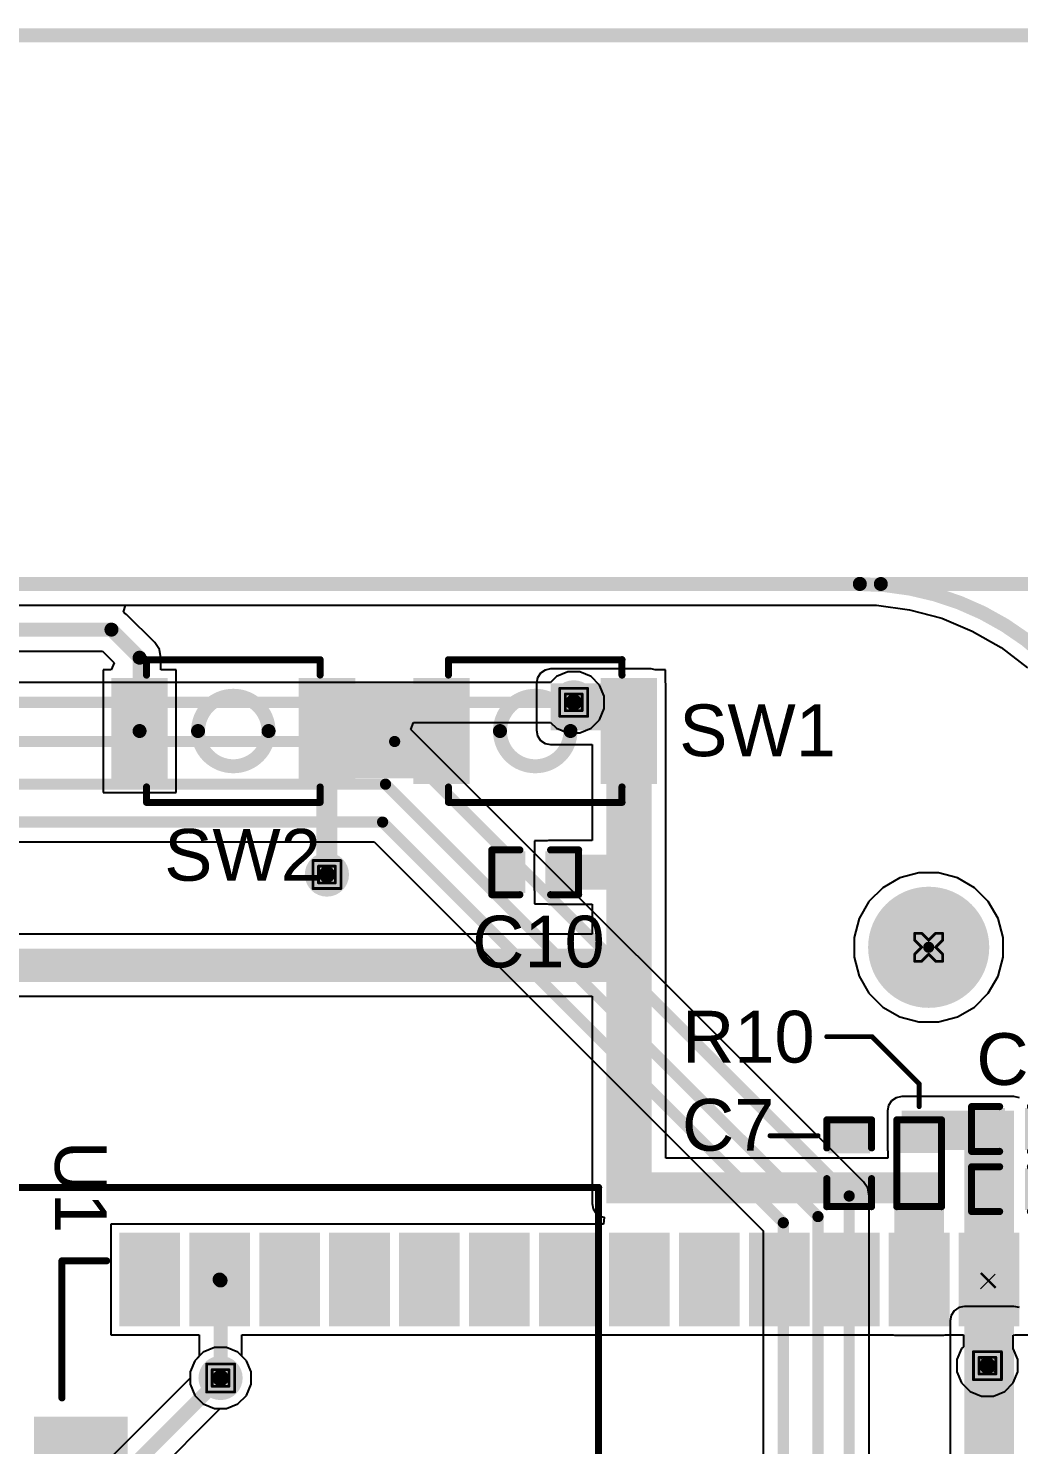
# Model space of a CAD drawing. Header units: inches. Extents: x -0.2 to 18.2, y -0.3 to 3.9.
# Drawn here: x 1.227 to 1.934, y 1.408 to 2.421 of the extents above; entities that cross this region are included whole.
import ezdxf

# ---------------------------------------------------------------- set-up
doc = ezdxf.new("R2010")
doc.units = ezdxf.units.IN
doc.header["$MEASUREMENT"] = 0
for name, color, linetype in [('Board Outline', 216, 'Continuous'), ('Bottom Layer', 5, 'Continuous'), ('Bottom Overlay', 54, 'Continuous'), ('Bottom Solder', 6, 'Continuous'), ('Dimension', 6, 'Continuous'), ('Drill Drawing', 1, 'Continuous'), ('Pad Holes', 156, 'Continuous'), ('Top Layer', 1, 'Continuous'), ('Top Overlay', 2, 'Continuous'), ('Top Paste', 8, 'Continuous'), ('Top Solder', 216, 'Continuous'), ('Via Holes', 16, 'Continuous')]:
    doc.layers.add(name, color=color, linetype=linetype)
doc.styles.add('Arial', font='', dxfattribs={"height": 0.2})
doc.styles.get('Arial').set_extended_font_data('Arial')

# ---------------------------------------------------------------- blocks, each defined once
blk = doc.blocks.new('B3U_1000P_3')
at = {"layer": 'Top Layer'}
for points in [[(-0.0831, 0.0339), (-0.0508, 0.0339), (-0.0508, -0.0339), (-0.0831, -0.0339)], [(0.0508, 0.0339), (0.0831, 0.0339), (0.0831, -0.0339), (0.0508, -0.0339)]]:
    blk.add_hatch(color=1, dxfattribs=at).paths.add_polyline_path(points)
at = {"layer": 'Top Paste'}
for points in [[(-0.0831, 0.0339), (-0.0508, 0.0339), (-0.0508, -0.0339), (-0.0831, -0.0339)], [(0.0508, 0.0339), (0.0831, 0.0339), (0.0831, -0.0339), (0.0508, -0.0339)]]:
    blk.add_hatch(color=8, dxfattribs=at).paths.add_polyline_path(points)
at = {"layer": 'Top Solder'}
for points in [[(-0.0871, 0.0379), (-0.0468, 0.0379), (-0.0468, -0.0379), (-0.0871, -0.0379)], [(0.0468, 0.0379), (0.0871, 0.0379), (0.0871, -0.0379), (0.0468, -0.0379)]]:
    blk.add_hatch(color=216, dxfattribs=at).paths.add_polyline_path(points)
at = {"layer": 'Top Overlay', "const_width": 0.005}
for points in [[(-0.062, 0.051), (0.062, 0.051)], [(-0.062, 0.04), (-0.062, 0.051)], [(0.062, 0.04), (0.062, 0.051)], [(-0.062, -0.051), (-0.062, -0.04)], [(0.062, -0.051), (0.062, -0.04)], [(-0.062, -0.051), (0.062, -0.051)]]:
    blk.add_lwpolyline(points, dxfattribs=at)
at = {"layer": 'Top Overlay'}
for points, const_width in [([(-0.0633, 0.051, 1), (-0.0607, 0.051, 1)], 0.0025), ([(-0.0633, 0.051, 1), (-0.0607, 0.051, 1)], 0.0025), ([(0.0608, 0.051, 1), (0.0633, 0.051, 1)], 0.0025), ([(0.0608, 0.051, 1), (0.0633, 0.051, 1)], 0.0025), ([(-0.0633, 0.04, 1), (-0.0607, 0.04, 1)], 0.0025), ([(0.0608, 0.04, 1), (0.0633, 0.04, 1)], 0.0025), ([(0.0252, 0, 1), (-0.0252, 0, 1)], 0.01), ([(-0.0277, 0, 1), (-0.0227, 0, 1)], 0.005), ([(0.0227, 0, 1), (0.0277, 0, 1)], 0.005), ([(-0.0633, -0.04, 1), (-0.0607, -0.04, 1)], 0.0025), ([(0.0608, -0.04, 1), (0.0633, -0.04, 1)], 0.0025), ([(-0.0633, -0.051, 1), (-0.0607, -0.051, 1)], 0.0025), ([(-0.0633, -0.051, 1), (-0.0607, -0.051, 1)], 0.0025), ([(0.0608, -0.051, 1), (0.0633, -0.051, 1)], 0.0025), ([(0.0608, -0.051, 1), (0.0633, -0.051, 1)], 0.0025)]:
    blk.add_lwpolyline(points, format="xyb", close=True, dxfattribs=dict(at, const_width=const_width))
blk = doc.blocks.new('B3U_1000P_4')
at = {"layer": 'Top Layer'}
for points in [[(-0.0831, 0.0339), (-0.0508, 0.0339), (-0.0508, -0.0339), (-0.0831, -0.0339)], [(0.0508, 0.0339), (0.0831, 0.0339), (0.0831, -0.0339), (0.0508, -0.0339)]]:
    blk.add_hatch(color=1, dxfattribs=at).paths.add_polyline_path(points)
at = {"layer": 'Top Paste'}
for points in [[(-0.0831, 0.0339), (-0.0508, 0.0339), (-0.0508, -0.0339), (-0.0831, -0.0339)], [(0.0508, 0.0339), (0.0831, 0.0339), (0.0831, -0.0339), (0.0508, -0.0339)]]:
    blk.add_hatch(color=8, dxfattribs=at).paths.add_polyline_path(points)
at = {"layer": 'Top Solder'}
for points in [[(-0.0871, 0.0379), (-0.0468, 0.0379), (-0.0468, -0.0379), (-0.0871, -0.0379)], [(0.0468, 0.0379), (0.0871, 0.0379), (0.0871, -0.0379), (0.0468, -0.0379)]]:
    blk.add_hatch(color=216, dxfattribs=at).paths.add_polyline_path(points)
at = {"layer": 'Top Overlay', "const_width": 0.005}
for points in [[(0.062, 0.051), (-0.062, 0.051)], [(-0.062, 0.051), (-0.062, 0.04)], [(0.062, 0.051), (0.062, 0.04)], [(-0.062, -0.04), (-0.062, -0.051)], [(0.062, -0.04), (0.062, -0.051)], [(0.062, -0.051), (-0.062, -0.051)]]:
    blk.add_lwpolyline(points, dxfattribs=at)
at = {"layer": 'Top Overlay'}
for points, const_width in [([(-0.0633, 0.051, 1), (-0.0607, 0.051, 1)], 0.0025), ([(-0.0633, 0.051, 1), (-0.0607, 0.051, 1)], 0.0025), ([(0.0608, 0.051, 1), (0.0633, 0.051, 1)], 0.0025), ([(0.0608, 0.051, 1), (0.0633, 0.051, 1)], 0.0025), ([(-0.0633, 0.04, 1), (-0.0607, 0.04, 1)], 0.0025), ([(0.0608, 0.04, 1), (0.0633, 0.04, 1)], 0.0025), ([(0.0252, 0, 1), (-0.0252, 0, 1)], 0.01), ([(-0.0277, 0, 1), (-0.0227, 0, 1)], 0.005), ([(0.0227, 0, 1), (0.0277, 0, 1)], 0.005), ([(-0.0633, -0.04, 1), (-0.0607, -0.04, 1)], 0.0025), ([(0.0608, -0.04, 1), (0.0633, -0.04, 1)], 0.0025), ([(-0.0633, -0.051, 1), (-0.0607, -0.051, 1)], 0.0025), ([(-0.0633, -0.051, 1), (-0.0607, -0.051, 1)], 0.0025), ([(0.0608, -0.051, 1), (0.0633, -0.051, 1)], 0.0025), ([(0.0608, -0.051, 1), (0.0633, -0.051, 1)], 0.0025)]:
    blk.add_lwpolyline(points, format="xyb", close=True, dxfattribs=dict(at, const_width=const_width))
blk = doc.blocks.new('R___0402_12')
at = {"layer": 'Top Layer'}
for points in [[(-0.0275, -0.0125), (-0.0275, 0.0125), (-0.0095, 0.0125), (-0.0095, -0.0125)], [(0.0095, -0.0125), (0.0095, 0.0125), (0.0275, 0.0125), (0.0275, -0.0125)]]:
    blk.add_hatch(color=1, dxfattribs=at).paths.add_polyline_path(points)
at = {"layer": 'Top Paste'}
for points in [[(-0.0275, -0.0125), (-0.0275, 0.0125), (-0.0095, 0.0125), (-0.0095, -0.0125)], [(0.0095, -0.0125), (0.0095, 0.0125), (0.0275, 0.0125), (0.0275, -0.0125)]]:
    blk.add_hatch(color=8, dxfattribs=at).paths.add_polyline_path(points)
at = {"layer": 'Top Solder'}
for points in [[(-0.0297, -0.0147), (-0.0297, 0.0147), (-0.0073, 0.0147), (-0.0073, -0.0147)], [(0.0073, -0.0147), (0.0073, 0.0147), (0.0297, 0.0147), (0.0297, -0.0147)]]:
    blk.add_hatch(color=216, dxfattribs=at).paths.add_polyline_path(points)
at = {"layer": 'Top Overlay'}
for points, const_width in [([(-0.031, 0.016), (0.031, 0.016)], 0.005), ([(-0.031, 0.016), (-0.031, -0.016)], 0.005), ([(0.031, 0.016), (0.031, -0.016)], 0.005), ([(-0.031, -0.016), (0.031, -0.016)], 0.005), ([(-0.032, -0.017), (0.032, -0.017)], 0.000127)]:
    blk.add_lwpolyline(points, dxfattribs=dict(at, const_width=const_width))
for points, const_width in [([(-0.0323, 0.016, 1), (-0.0297, 0.016, 1)], 0.0025), ([(-0.0323, 0.016, 1), (-0.0297, 0.016, 1)], 0.0025), ([(0.0297, 0.016, 1), (0.0323, 0.016, 1)], 0.0025), ([(0.0297, 0.016, 1), (0.0323, 0.016, 1)], 0.0025), ([(-0.0323, -0.016, 1), (-0.0297, -0.016, 1)], 0.0025), ([(-0.0323, -0.016, 1), (-0.0297, -0.016, 1)], 0.0025), ([(-0.032, -0.017, 1), (-0.032, -0.017, 1)], 0.0000635), ([(0.0297, -0.016, 1), (0.0323, -0.016, 1)], 0.0025), ([(0.0297, -0.016, 1), (0.0323, -0.016, 1)], 0.0025), ([(0.032, -0.017, 1), (0.032, -0.017, 1)], 0.0000635)]:
    blk.add_lwpolyline(points, format="xyb", close=True, dxfattribs=dict(at, const_width=const_width))
blk = doc.blocks.new('____0402_24')
at = {"layer": 'Top Layer'}
for points in [[(-0.0275, -0.0125), (-0.0275, 0.0125), (-0.0095, 0.0125), (-0.0095, -0.0125)], [(0.0095, -0.0125), (0.0095, 0.0125), (0.0275, 0.0125), (0.0275, -0.0125)]]:
    blk.add_hatch(color=1, dxfattribs=at).paths.add_polyline_path(points)
at = {"layer": 'Top Paste'}
for points in [[(-0.0275, -0.0125), (-0.0275, 0.0125), (-0.0095, 0.0125), (-0.0095, -0.0125)], [(0.0095, -0.0125), (0.0095, 0.0125), (0.0275, 0.0125), (0.0275, -0.0125)]]:
    blk.add_hatch(color=8, dxfattribs=at).paths.add_polyline_path(points)
at = {"layer": 'Top Solder'}
for points in [[(-0.0299, -0.0149), (-0.0299, 0.0149), (-0.0071, 0.0149), (-0.0071, -0.0149)], [(0.0071, -0.0149), (0.0071, 0.0149), (0.0299, 0.0149), (0.0299, -0.0149)]]:
    blk.add_hatch(color=216, dxfattribs=at).paths.add_polyline_path(points)
at = {"layer": 'Top Overlay', "const_width": 0.005}
for points in [[(-0.031, 0.016), (-0.011, 0.016)], [(-0.031, -0.016), (-0.031, 0.016)], [(0.011, 0.016), (0.031, 0.016)], [(0.031, -0.016), (0.031, 0.016)], [(-0.031, -0.016), (-0.011, -0.016)], [(0.011, -0.016), (0.031, -0.016)]]:
    blk.add_lwpolyline(points, dxfattribs=at)
at = {"layer": 'Top Overlay', "const_width": 0.0025}
for points in [[(-0.0323, 0.016, 1), (-0.0297, 0.016, 1)], [(-0.0323, 0.016, 1), (-0.0297, 0.016, 1)], [(-0.0123, 0.016, 1), (-0.0097, 0.016, 1)], [(0.0097, 0.016, 1), (0.0123, 0.016, 1)], [(0.0297, 0.016, 1), (0.0323, 0.016, 1)], [(0.0297, 0.016, 1), (0.0323, 0.016, 1)], [(-0.0323, -0.016, 1), (-0.0297, -0.016, 1)], [(-0.0323, -0.016, 1), (-0.0297, -0.016, 1)], [(-0.0123, -0.016, 1), (-0.0097, -0.016, 1)], [(0.0097, -0.016, 1), (0.0123, -0.016, 1)], [(0.0297, -0.016, 1), (0.0323, -0.016, 1)], [(0.0297, -0.016, 1), (0.0323, -0.016, 1)]]:
    blk.add_lwpolyline(points, format="xyb", close=True, dxfattribs=at)
blk = doc.blocks.new('____0402_25')
at = {"layer": 'Top Layer'}
for points in [[(-0.0275, -0.0125), (-0.0275, 0.0125), (-0.0095, 0.0125), (-0.0095, -0.0125)], [(0.0095, -0.0125), (0.0095, 0.0125), (0.0275, 0.0125), (0.0275, -0.0125)]]:
    blk.add_hatch(color=1, dxfattribs=at).paths.add_polyline_path(points)
at = {"layer": 'Top Paste'}
for points in [[(-0.0275, -0.0125), (-0.0275, 0.0125), (-0.0095, 0.0125), (-0.0095, -0.0125)], [(0.0095, -0.0125), (0.0095, 0.0125), (0.0275, 0.0125), (0.0275, -0.0125)]]:
    blk.add_hatch(color=8, dxfattribs=at).paths.add_polyline_path(points)
at = {"layer": 'Top Solder'}
for points in [[(-0.0299, -0.0149), (-0.0299, 0.0149), (-0.0071, 0.0149), (-0.0071, -0.0149)], [(0.0071, -0.0149), (0.0071, 0.0149), (0.0299, 0.0149), (0.0299, -0.0149)]]:
    blk.add_hatch(color=216, dxfattribs=at).paths.add_polyline_path(points)
at = {"layer": 'Top Overlay', "const_width": 0.005}
for points in [[(-0.011, 0.016), (-0.031, 0.016)], [(-0.031, 0.016), (-0.031, -0.016)], [(0.031, 0.016), (0.011, 0.016)], [(0.031, 0.016), (0.031, -0.016)], [(-0.011, -0.016), (-0.031, -0.016)], [(0.031, -0.016), (0.011, -0.016)]]:
    blk.add_lwpolyline(points, dxfattribs=at)
at = {"layer": 'Top Overlay', "const_width": 0.0025}
for points in [[(-0.0323, 0.016, 1), (-0.0297, 0.016, 1)], [(-0.0323, 0.016, 1), (-0.0297, 0.016, 1)], [(-0.0123, 0.016, 1), (-0.0097, 0.016, 1)], [(0.0097, 0.016, 1), (0.0123, 0.016, 1)], [(0.0297, 0.016, 1), (0.0323, 0.016, 1)], [(0.0297, 0.016, 1), (0.0323, 0.016, 1)], [(-0.0323, -0.016, 1), (-0.0297, -0.016, 1)], [(-0.0323, -0.016, 1), (-0.0297, -0.016, 1)], [(-0.0123, -0.016, 1), (-0.0097, -0.016, 1)], [(0.0097, -0.016, 1), (0.0123, -0.016, 1)], [(0.0297, -0.016, 1), (0.0323, -0.016, 1)], [(0.0297, -0.016, 1), (0.0323, -0.016, 1)]]:
    blk.add_lwpolyline(points, format="xyb", close=True, dxfattribs=at)
blk = doc.blocks.new('C___0402_26')
at = {"layer": 'Top Layer'}
for points in [[(-0.0275, -0.0125), (-0.0275, 0.0125), (-0.0095, 0.0125), (-0.0095, -0.0125)], [(0.0095, -0.0125), (0.0095, 0.0125), (0.0275, 0.0125), (0.0275, -0.0125)]]:
    blk.add_hatch(color=1, dxfattribs=at).paths.add_polyline_path(points)
at = {"layer": 'Top Paste'}
for points in [[(-0.0275, -0.0125), (-0.0275, 0.0125), (-0.0095, 0.0125), (-0.0095, -0.0125)], [(0.0095, -0.0125), (0.0095, 0.0125), (0.0275, 0.0125), (0.0275, -0.0125)]]:
    blk.add_hatch(color=8, dxfattribs=at).paths.add_polyline_path(points)
at = {"layer": 'Top Solder'}
for points in [[(-0.0299, -0.0149), (-0.0299, 0.0149), (-0.0071, 0.0149), (-0.0071, -0.0149)], [(0.0071, -0.0149), (0.0071, 0.0149), (0.0299, 0.0149), (0.0299, -0.0149)]]:
    blk.add_hatch(color=216, dxfattribs=at).paths.add_polyline_path(points)
at = {"layer": 'Top Overlay', "const_width": 0.005}
for points in [[(-0.011, 0.016), (-0.031, 0.016)], [(-0.031, 0.016), (-0.031, -0.016)], [(0.031, 0.016), (0.011, 0.016)], [(0.031, 0.016), (0.031, -0.016)], [(-0.011, -0.016), (-0.031, -0.016)], [(0.031, -0.016), (0.011, -0.016)]]:
    blk.add_lwpolyline(points, dxfattribs=at)
at = {"layer": 'Top Overlay', "const_width": 0.0025}
for points in [[(-0.0323, 0.016, 1), (-0.0297, 0.016, 1)], [(-0.0323, 0.016, 1), (-0.0297, 0.016, 1)], [(-0.0123, 0.016, 1), (-0.0097, 0.016, 1)], [(0.0097, 0.016, 1), (0.0123, 0.016, 1)], [(0.0297, 0.016, 1), (0.0323, 0.016, 1)], [(0.0297, 0.016, 1), (0.0323, 0.016, 1)], [(-0.0323, -0.016, 1), (-0.0297, -0.016, 1)], [(-0.0323, -0.016, 1), (-0.0297, -0.016, 1)], [(-0.0123, -0.016, 1), (-0.0097, -0.016, 1)], [(0.0097, -0.016, 1), (0.0123, -0.016, 1)], [(0.0297, -0.016, 1), (0.0323, -0.016, 1)], [(0.0297, -0.016, 1), (0.0323, -0.016, 1)]]:
    blk.add_lwpolyline(points, format="xyb", close=True, dxfattribs=at)
blk = doc.blocks.new('____0402_27')
at = {"layer": 'Top Layer'}
for points in [[(-0.0275, -0.0125), (-0.0275, 0.0125), (-0.0095, 0.0125), (-0.0095, -0.0125)], [(0.0095, -0.0125), (0.0095, 0.0125), (0.0275, 0.0125), (0.0275, -0.0125)]]:
    blk.add_hatch(color=1, dxfattribs=at).paths.add_polyline_path(points)
at = {"layer": 'Top Paste'}
for points in [[(-0.0275, -0.0125), (-0.0275, 0.0125), (-0.0095, 0.0125), (-0.0095, -0.0125)], [(0.0095, -0.0125), (0.0095, 0.0125), (0.0275, 0.0125), (0.0275, -0.0125)]]:
    blk.add_hatch(color=8, dxfattribs=at).paths.add_polyline_path(points)
at = {"layer": 'Top Solder'}
for points in [[(-0.0299, -0.0149), (-0.0299, 0.0149), (-0.0071, 0.0149), (-0.0071, -0.0149)], [(0.0071, -0.0149), (0.0071, 0.0149), (0.0299, 0.0149), (0.0299, -0.0149)]]:
    blk.add_hatch(color=216, dxfattribs=at).paths.add_polyline_path(points)
at = {"layer": 'Top Overlay', "const_width": 0.005}
for points in [[(-0.011, 0.016), (-0.031, 0.016)], [(-0.031, -0.016), (-0.031, 0.016)], [(0.031, 0.016), (0.011, 0.016)], [(0.031, -0.016), (0.031, 0.016)], [(-0.011, -0.016), (-0.031, -0.016)], [(0.031, -0.016), (0.011, -0.016)]]:
    blk.add_lwpolyline(points, dxfattribs=at)
at = {"layer": 'Top Overlay', "const_width": 0.0025}
for points in [[(-0.0323, 0.016, 1), (-0.0297, 0.016, 1)], [(-0.0323, 0.016, 1), (-0.0297, 0.016, 1)], [(-0.0123, 0.016, 1), (-0.0097, 0.016, 1)], [(0.0097, 0.016, 1), (0.0123, 0.016, 1)], [(0.0297, 0.016, 1), (0.0323, 0.016, 1)], [(0.0297, 0.016, 1), (0.0323, 0.016, 1)], [(-0.0323, -0.016, 1), (-0.0297, -0.016, 1)], [(-0.0323, -0.016, 1), (-0.0297, -0.016, 1)], [(-0.0123, -0.016, 1), (-0.0097, -0.016, 1)], [(0.0097, -0.016, 1), (0.0123, -0.016, 1)], [(0.0297, -0.016, 1), (0.0323, -0.016, 1)], [(0.0297, -0.016, 1), (0.0323, -0.016, 1)]]:
    blk.add_lwpolyline(points, format="xyb", close=True, dxfattribs=at)
blk = doc.blocks.new('38_SMD_M______30')
at = {"layer": 'Top Layer'}
for points in [[(-0.374, 0.3173), (-0.315, 0.3173), (-0.315, 0.2819), (-0.374, 0.2819)], [(-0.374, 0.2673), (-0.315, 0.2673), (-0.315, 0.2319), (-0.374, 0.2319)], [(-0.374, 0.2173), (-0.315, 0.2173), (-0.315, 0.1819), (-0.374, 0.1819)], [(-0.374, 0.1673), (-0.315, 0.1673), (-0.315, 0.1319), (-0.374, 0.1319)], [(-0.374, 0.1173), (-0.315, 0.1173), (-0.315, 0.0819), (-0.374, 0.0819)], [(-0.374, 0.0673), (-0.315, 0.0673), (-0.315, 0.0319), (-0.374, 0.0319)], [(-0.374, 0.0173), (-0.315, 0.0173), (-0.315, -0.0181), (-0.374, -0.0181)], [(-0.374, -0.0327), (-0.315, -0.0327), (-0.315, -0.0681), (-0.374, -0.0681)], [(-0.374, -0.0827), (-0.315, -0.0827), (-0.315, -0.1181), (-0.374, -0.1181)], [(-0.374, -0.1327), (-0.315, -0.1327), (-0.315, -0.1681), (-0.374, -0.1681)], [(-0.374, -0.1827), (-0.315, -0.1827), (-0.315, -0.2181), (-0.374, -0.2181)], [(-0.374, -0.2327), (-0.315, -0.2327), (-0.315, -0.2681), (-0.374, -0.2681)], [(-0.374, -0.2827), (-0.315, -0.2827), (-0.315, -0.3181), (-0.374, -0.3181)], [(-0.2425, -0.3791), (-0.2425, -0.3201), (-0.2071, -0.3201), (-0.2071, -0.3791)]]:
    blk.add_hatch(color=1, dxfattribs=at).paths.add_polyline_path(points)
at = {"layer": 'Top Paste'}
for points in [[(-0.374, 0.3173), (-0.315, 0.3173), (-0.315, 0.2819), (-0.374, 0.2819)], [(-0.374, 0.2673), (-0.315, 0.2673), (-0.315, 0.2319), (-0.374, 0.2319)], [(-0.374, 0.2173), (-0.315, 0.2173), (-0.315, 0.1819), (-0.374, 0.1819)], [(-0.374, 0.1673), (-0.315, 0.1673), (-0.315, 0.1319), (-0.374, 0.1319)], [(-0.374, 0.1173), (-0.315, 0.1173), (-0.315, 0.0819), (-0.374, 0.0819)], [(-0.374, 0.0673), (-0.315, 0.0673), (-0.315, 0.0319), (-0.374, 0.0319)], [(-0.374, 0.0173), (-0.315, 0.0173), (-0.315, -0.0181), (-0.374, -0.0181)], [(-0.374, -0.0327), (-0.315, -0.0327), (-0.315, -0.0681), (-0.374, -0.0681)], [(-0.374, -0.0827), (-0.315, -0.0827), (-0.315, -0.1181), (-0.374, -0.1181)], [(-0.374, -0.1327), (-0.315, -0.1327), (-0.315, -0.1681), (-0.374, -0.1681)], [(-0.374, -0.1827), (-0.315, -0.1827), (-0.315, -0.2181), (-0.374, -0.2181)], [(-0.374, -0.2327), (-0.315, -0.2327), (-0.315, -0.2681), (-0.374, -0.2681)], [(-0.374, -0.2827), (-0.315, -0.2827), (-0.315, -0.3181), (-0.374, -0.3181)], [(-0.2425, -0.3791), (-0.2425, -0.3201), (-0.2071, -0.3201), (-0.2071, -0.3791)]]:
    blk.add_hatch(color=8, dxfattribs=at).paths.add_polyline_path(points)
at = {"layer": 'Top Solder'}
for points in [[(-0.378, 0.3213), (-0.311, 0.3213), (-0.311, 0.2779), (-0.378, 0.2779)], [(-0.378, 0.2713), (-0.311, 0.2713), (-0.311, 0.2279), (-0.378, 0.2279)], [(-0.378, 0.2213), (-0.311, 0.2213), (-0.311, 0.1779), (-0.378, 0.1779)], [(-0.378, 0.1713), (-0.311, 0.1713), (-0.311, 0.1279), (-0.378, 0.1279)], [(-0.378, 0.1213), (-0.311, 0.1213), (-0.311, 0.0779), (-0.378, 0.0779)], [(-0.378, 0.0713), (-0.311, 0.0713), (-0.311, 0.0279), (-0.378, 0.0279)], [(-0.378, 0.0213), (-0.311, 0.0213), (-0.311, -0.0221), (-0.378, -0.0221)], [(-0.378, -0.0287), (-0.311, -0.0287), (-0.311, -0.0721), (-0.378, -0.0721)], [(-0.378, -0.0787), (-0.311, -0.0787), (-0.311, -0.1221), (-0.378, -0.1221)], [(-0.378, -0.1287), (-0.311, -0.1287), (-0.311, -0.1721), (-0.378, -0.1721)], [(-0.378, -0.1787), (-0.311, -0.1787), (-0.311, -0.2221), (-0.378, -0.2221)], [(-0.378, -0.2287), (-0.311, -0.2287), (-0.311, -0.2721), (-0.378, -0.2721)], [(-0.378, -0.2787), (-0.311, -0.2787), (-0.311, -0.3221), (-0.378, -0.3221)], [(-0.2465, -0.3831), (-0.2465, -0.3161), (-0.2031, -0.3161), (-0.2031, -0.3831)]]:
    blk.add_hatch(color=216, dxfattribs=at).paths.add_polyline_path(points)
at = {"layer": 'Top Overlay', "const_width": 0.005}
for points in [[(-0.3578, -0.3631), (-0.3578, -0.3311)], [(-0.2598, -0.3631), (-0.3578, -0.3631)]]:
    blk.add_lwpolyline(points, dxfattribs=at)
at = {"layer": 'Top Overlay', "const_width": 0.0025}
for points in [[(-0.3591, -0.3311, 1), (-0.3566, -0.3311, 1)], [(-0.3591, -0.3631, 1), (-0.3566, -0.3631, 1)], [(-0.3591, -0.3631, 1), (-0.3566, -0.3631, 1)], [(-0.2611, -0.3631, 1), (-0.2586, -0.3631, 1)]]:
    blk.add_lwpolyline(points, format="xyb", close=True, dxfattribs=at)
blk = doc.blocks.new('1_3_______OLED_B_32')
at = {"layer": 'Bottom Overlay', "const_width": 0.005}
for points in [[(-0.699, 1.2458), (-0.699, -0.081)], [(0.6986, -0.081), (-0.699, -0.081)]]:
    blk.add_lwpolyline(points, dxfattribs=at)
at = {"layer": 'Bottom Overlay', "const_width": 0.0025}
blk.add_lwpolyline([(-0.7003, -0.081, 1), (-0.6977, -0.081, 1)], format="xyb", close=True, dxfattribs=at)
blk.add_lwpolyline([(-0.7003, -0.081, 1), (-0.6977, -0.081, 1)], format="xyb", close=True, dxfattribs=at)

msp = doc.modelspace()

# ---------------------------------------------------------------- hatches: boundary and pattern name
at = {"layer": 'Bottom Layer'}
h = msp.add_hatch(color=5, dxfattribs=at)
edge = h.paths.add_edge_path()
edge.add_arc((1.6164, 1.9389), 0.0118, 0, 360)
h = msp.add_hatch(color=5, dxfattribs=at)
edge = h.paths.add_edge_path()
edge.add_arc((1.44, 1.8158), 0.0118, 0, 360)
msp.add_hatch(color=5, dxfattribs=at).paths.add_polyline_path([(1.8956, 0.7158), (1.931, 0.7158), (1.931, 1.4967), (1.8956, 1.4967)])
h = msp.add_hatch(color=5, dxfattribs=at)
edge = h.paths.add_edge_path()
edge.add_arc((1.9121, 1.4647), 0.0118, 0, 360)
h = msp.add_hatch(color=5, dxfattribs=at)
edge = h.paths.add_edge_path()
edge.add_arc((1.364, 1.4559), 0.0118, 0, 360)
at = {"layer": 'Bottom Solder'}
h = msp.add_hatch(color=6, dxfattribs=at)
edge = h.paths.add_edge_path()
edge.add_arc((1.6164, 1.9389), 0.0158, 0, 360)
h = msp.add_hatch(color=6, dxfattribs=at)
edge = h.paths.add_edge_path()
edge.add_arc((1.44, 1.8158), 0.0158, 0, 360)
h = msp.add_hatch(color=6, dxfattribs=at)
edge = h.paths.add_edge_path()
edge.add_arc((1.8701, 1.7638), 0.004, 0, 360)
h = msp.add_hatch(color=6, dxfattribs=at)
edge = h.paths.add_edge_path()
edge.add_arc((1.9121, 1.4647), 0.0158, 0, 360)
h = msp.add_hatch(color=6, dxfattribs=at)
edge = h.paths.add_edge_path()
edge.add_arc((1.364, 1.4559), 0.0158, 0, 360)
at = {"layer": 'Pad Holes'}
h = msp.add_hatch(color=7, dxfattribs=at)
edge = h.paths.add_edge_path()
edge.add_arc((1.8701, 1.7638), 0.0433, 0, 360)
at = {"layer": 'Top Layer'}
for points in [[(1.4238, 1.8845), (1.5381, 1.8845), (1.5381, 1.9522), (1.4238, 1.9522)], [(1.5999, 1.9189), (1.6717, 1.9189), (1.6717, 1.9526), (1.5999, 1.9526)], [(1.6397, 1.5819), (1.672, 1.5819), (1.672, 1.9522), (1.6397, 1.9522)], [(1.5984, 1.8049), (1.672, 1.8049), (1.672, 1.8299), (1.5984, 1.8299)], [(1.135, 1.739), (1.672, 1.739), (1.672, 1.7629), (1.135, 1.7629)], [(1.8508, 1.6189), (1.926, 1.6189), (1.926, 1.6469), (1.8508, 1.6469)], [(1.8956, 1.4967), (1.931, 1.4967), (1.931, 1.6469), (1.8956, 1.6469)], [(1.6397, 1.5807), (1.876, 1.5807), (1.876, 1.6029), (1.6397, 1.6029)], [(1.8456, 1.4967), (1.881, 1.4967), (1.881, 1.6029), (1.8456, 1.6029)]]:
    msp.add_hatch(color=1, dxfattribs=at).paths.add_polyline_path(points)
h = msp.add_hatch(color=1, dxfattribs=at)
edge = h.paths.add_edge_path()
edge.add_arc((1.6164, 1.9389), 0.0118, 0, 360)
h = msp.add_hatch(color=1, dxfattribs=at)
edge = h.paths.add_edge_path()
edge.add_arc((1.44, 1.8158), 0.0118, 0, 360)
h = msp.add_hatch(color=1, dxfattribs=at)
edge = h.paths.add_edge_path()
edge.add_arc((1.9121, 1.4647), 0.0118, 0, 360)
h = msp.add_hatch(color=1, dxfattribs=at)
edge = h.paths.add_edge_path()
edge.add_arc((1.364, 1.4559), 0.0118, 0, 360)
at = {"layer": 'Top Solder'}
h = msp.add_hatch(color=216, dxfattribs=at)
edge = h.paths.add_edge_path()
edge.add_arc((1.6164, 1.9389), 0.0158, 0, 360)
h = msp.add_hatch(color=216, dxfattribs=at)
edge = h.paths.add_edge_path()
edge.add_arc((1.44, 1.8158), 0.0158, 0, 360)
h = msp.add_hatch(color=216, dxfattribs=at)
edge = h.paths.add_edge_path()
edge.add_arc((1.8701, 1.7638), 0.004, 0, 360)
h = msp.add_hatch(color=216, dxfattribs=at)
edge = h.paths.add_edge_path()
edge.add_arc((1.9121, 1.4647), 0.0158, 0, 360)
h = msp.add_hatch(color=216, dxfattribs=at)
edge = h.paths.add_edge_path()
edge.add_arc((1.364, 1.4559), 0.0158, 0, 360)
at = {"layer": 'Via Holes'}
h = msp.add_hatch(color=7, dxfattribs=at)
edge = h.paths.add_edge_path()
edge.add_arc((1.6164, 1.9389), 0.00591, 0, 360)
h = msp.add_hatch(color=7, dxfattribs=at)
edge = h.paths.add_edge_path()
edge.add_arc((1.44, 1.8158), 0.00591, 0, 360)
h = msp.add_hatch(color=7, dxfattribs=at)
edge = h.paths.add_edge_path()
edge.add_arc((1.9121, 1.4647), 0.00591, 0, 360)
h = msp.add_hatch(color=7, dxfattribs=at)
edge = h.paths.add_edge_path()
edge.add_arc((1.364, 1.4559), 0.00591, 0, 360)

# ---------------------------------------------------------------- linework, layer by layer
at = {"layer": 'Board Outline', "const_width": 0.01}
msp.add_lwpolyline([(0.0492, 2.0236), (1.8209, 2.0236)], dxfattribs=at)
at = {"layer": 'Board Outline', "const_width": 0.005}
for points in [[(1.8184, 2.0236, 1), (1.8234, 2.0236, 1)], [(1.8184, 2.0235, 1), (1.8234, 2.0235, 1)]]:
    msp.add_lwpolyline(points, format="xyb", close=True, dxfattribs=at)
at = {"layer": 'Board Outline', "const_width": 0.01}
msp.add_lwpolyline([(1.8209, 2.0235, -0.414214), (2.0177, 1.8267)], format="xyb", dxfattribs=at)
at = {"layer": 'Bottom Layer'}
for p, q in [((0.0492, 2.0083), (1.8209, 2.0083)), ((1.8209, 2.0083), (1.8328, 2.0083)), ((1.8328, 2.0083), (1.8564, 2.0051)), ((1.8564, 2.0051), (1.8794, 1.999)), ((1.8794, 1.999), (1.9013, 1.9899)), ((1.9013, 1.9899), (1.9219, 1.978)), ((1.9219, 1.978), (1.9408, 1.9635)), ((1.6041, 1.9574), (1.5999, 1.9532)), ((1.6121, 1.9607), (1.6041, 1.9574)), ((1.6208, 1.9607), (1.6121, 1.9607)), ((1.6288, 1.9574), (1.6208, 1.9607)), ((1.6349, 1.9512), (1.6288, 1.9574)), ((1.5999, 1.9532), (0.3914, 1.9532)), ((1.6382, 1.9432), (1.6349, 1.9512)), ((1.6349, 1.9265), (1.6382, 1.9345)), ((1.6382, 1.9345), (1.6382, 1.9432)), ((1.4999, 1.9196), (1.5018, 1.9246)), ((1.5018, 1.9246), (1.5999, 1.9246)), ((1.5999, 1.9246), (1.6041, 1.9204)), ((1.6288, 1.9204), (1.6349, 1.9265)), ((1.8234, 1.5961), (1.4999, 1.9196)), ((1.6041, 1.9204), (1.6121, 1.9171)), ((1.6121, 1.9171), (1.6208, 1.9171)), ((1.6208, 1.9171), (1.6288, 1.9204)), ((1.1206, 1.8391), (1.4738, 1.8391)), ((1.4738, 1.8391), (1.7519, 1.561)), ((1.8495, 1.8135), (1.8373, 1.8064)), ((1.8631, 1.8171), (1.8495, 1.8135)), ((1.8771, 1.8171), (1.8631, 1.8171)), ((1.8907, 1.8135), (1.8771, 1.8171)), ((1.9028, 1.8064), (1.8907, 1.8135)), ((1.8373, 1.8064), (1.8274, 1.7965)), ((1.9127, 1.7965), (1.9028, 1.8064)), ((1.8274, 1.7965), (1.8204, 1.7844)), ((1.9198, 1.7844), (1.9127, 1.7965)), ((1.8204, 1.7844), (1.8168, 1.7708)), ((1.9234, 1.7708), (1.9198, 1.7844)), ((1.8168, 1.7708), (1.8168, 1.7568)), ((1.9234, 1.7568), (1.9234, 1.7708)), ((1.8168, 1.7568), (1.8204, 1.7432)), ((1.9198, 1.7432), (1.9234, 1.7568)), ((1.8204, 1.7432), (1.8274, 1.731)), ((1.9127, 1.731), (1.9198, 1.7432)), ((1.8274, 1.731), (1.8373, 1.7211)), ((1.9028, 1.7211), (1.9127, 1.731)), ((1.8373, 1.7211), (1.8495, 1.7141)), ((1.8495, 1.7141), (1.8631, 1.7105)), ((1.8771, 1.7105), (1.8907, 1.7141)), ((1.8907, 1.7141), (1.9028, 1.7211)), ((1.8631, 1.7105), (1.8771, 1.7105)), ((1.8265, 1.5915), (1.8234, 1.5961)), ((1.8276, 1.586), (1.8265, 1.5915)), ((1.8276, 0.7975), (1.8276, 1.586)), ((1.8276, 1.586), (1.8276, 1.586)), ((1.7519, 1.561), (1.7519, 0.8845)), ((1.8862, 1.5006), (1.8854, 1.4967)), ((1.8884, 1.504), (1.8862, 1.5006)), ((1.8917, 1.5062), (1.8884, 1.504)), ((1.8956, 1.5069), (1.8917, 1.5062)), ((1.931, 1.5069), (1.8956, 1.5069)), ((1.9349, 1.5062), (1.931, 1.5069)), ((1.8854, 1.4967), (1.8854, 0.7158)), ((1.3455, 1.4682), (1.3422, 1.4602)), ((1.3516, 1.4744), (1.3455, 1.4682)), ((1.3597, 1.4777), (1.3516, 1.4744)), ((1.3683, 1.4777), (1.3597, 1.4777)), ((1.3764, 1.4744), (1.3683, 1.4777)), ((1.3825, 1.4682), (1.3764, 1.4744)), ((1.3858, 1.4602), (1.3825, 1.4682)), ((1.3422, 1.4602), (1.3422, 1.4557)), ((1.3858, 1.4515), (1.3858, 1.4602)), ((1.3422, 1.4557), (1.2861, 1.3996)), ((1.3825, 1.4435), (1.3858, 1.4515)), ((1.3764, 1.4374), (1.3825, 1.4435)), ((1.3032, 1.3735), (1.3638, 1.4341)), ((1.3638, 1.4341), (1.3683, 1.4341)), ((1.3683, 1.4341), (1.3764, 1.4374))]:
    msp.add_line(p, q, dxfattribs=at)
for points, const_width in [([(0.3914, 1.9389), (1.6164, 1.9389)], 0.008), ([(1.026, 1.9109), (1.4884, 1.9109)], 0.008), ([(1.4884, 1.9109), (1.8133, 1.586)], 0.008), ([(1.0651, 1.8804), (1.4819, 1.8804)], 0.008), ([(1.4819, 1.8804), (1.791, 1.5713)], 0.008), ([(1.104, 1.8533), (1.4798, 1.8533)], 0.008), ([(1.4798, 1.8533), (1.7662, 1.5669)], 0.008), ([(1.8133, 0.7809), (1.8133, 1.586)], 0.008), ([(1.7662, 0.8786), (1.7662, 1.5669)], 0.008), ([(1.791, 0.8086), (1.791, 1.5713)], 0.008), ([(1.2924, 1.3843), (1.364, 1.4559)], 0.01)]:
    msp.add_lwpolyline(points, dxfattribs=dict(at, const_width=const_width))
for points, const_width in [([(1.6144, 1.9389, 1), (1.6184, 1.9389, 1)], 0.004), ([(1.4864, 1.9109, 1), (1.4904, 1.9109, 1)], 0.004), ([(1.4864, 1.9109, 1), (1.4904, 1.9109, 1)], 0.004), ([(1.4799, 1.8804, 1), (1.4839, 1.8804, 1)], 0.004), ([(1.4799, 1.8804, 1), (1.4839, 1.8804, 1)], 0.004), ([(1.4778, 1.8533, 1), (1.4818, 1.8533, 1)], 0.004), ([(1.4778, 1.8533, 1), (1.4818, 1.8533, 1)], 0.004), ([(1.8113, 1.586, 1), (1.8153, 1.586, 1)], 0.004), ([(1.8113, 1.586, 1), (1.8153, 1.586, 1)], 0.004), ([(1.7642, 1.5669, 1), (1.7682, 1.5669, 1)], 0.004), ([(1.7642, 1.5669, 1), (1.7682, 1.5669, 1)], 0.004), ([(1.789, 1.5713, 1), (1.793, 1.5713, 1)], 0.004), ([(1.789, 1.5713, 1), (1.793, 1.5713, 1)], 0.004), ([(1.3615, 1.4559, 1), (1.3665, 1.4559, 1)], 0.005)]:
    msp.add_lwpolyline(points, format="xyb", close=True, dxfattribs=dict(at, const_width=const_width))
at = {"layer": 'Dimension', "const_width": 0.01}
for points in [[(1.205, 2.4157), (2.0177, 2.4157)], [(1.8359, 2.0235), (2.631, 2.0235)]]:
    msp.add_lwpolyline(points, dxfattribs=at)
at = {"layer": 'Dimension', "const_width": 0.005}
msp.add_lwpolyline([(1.8334, 2.0235, 1), (1.8384, 2.0235, 1)], format="xyb", close=True, dxfattribs=at)
at = {"layer": 'Drill Drawing', "const_width": 0.002}
for points in [[(1.6064, 1.9489), (1.6264, 1.9489)], [(1.6064, 1.9289), (1.6064, 1.9489)], [(1.6104, 1.9449), (1.6224, 1.9449)], [(1.6104, 1.9329), (1.6104, 1.9449)], [(1.6224, 1.9329), (1.6224, 1.9449)], [(1.6264, 1.9289), (1.6264, 1.9489)], [(1.6104, 1.9329), (1.6224, 1.9329)], [(1.6064, 1.9289), (1.6264, 1.9289)], [(1.43, 1.8258), (1.45, 1.8258)], [(1.43, 1.8058), (1.43, 1.8258)], [(1.434, 1.8218), (1.446, 1.8218)], [(1.434, 1.8098), (1.434, 1.8218)], [(1.446, 1.8098), (1.446, 1.8218)], [(1.45, 1.8058), (1.45, 1.8258)], [(1.43, 1.8058), (1.45, 1.8058)], [(1.434, 1.8098), (1.446, 1.8098)], [(1.8601, 1.7688), (1.8601, 1.7738)], [(1.8601, 1.7738), (1.8651, 1.7738)], [(1.8651, 1.7738), (1.8701, 1.7688)], [(1.8701, 1.7688), (1.8751, 1.7738)], [(1.8751, 1.7738), (1.8801, 1.7738)], [(1.8801, 1.7688), (1.8801, 1.7738)], [(1.8601, 1.7688), (1.8651, 1.7638)], [(1.8601, 1.7588), (1.8651, 1.7638)], [(1.8751, 1.7638), (1.8801, 1.7688)], [(1.8751, 1.7638), (1.8801, 1.7588)], [(1.8601, 1.7538), (1.8601, 1.7588)], [(1.8601, 1.7538), (1.8651, 1.7538)], [(1.8651, 1.7538), (1.8701, 1.7588)], [(1.8701, 1.7588), (1.8751, 1.7538)], [(1.8751, 1.7538), (1.8801, 1.7538)], [(1.8801, 1.7538), (1.8801, 1.7588)], [(1.9021, 1.4747), (1.9221, 1.4747)], [(1.9021, 1.4547), (1.9021, 1.4747)], [(1.9061, 1.4707), (1.9181, 1.4707)], [(1.9061, 1.4587), (1.9061, 1.4707)], [(1.9181, 1.4587), (1.9181, 1.4707)], [(1.9221, 1.4547), (1.9221, 1.4747)], [(1.354, 1.4659), (1.374, 1.4659)], [(1.354, 1.4459), (1.354, 1.4659)], [(1.358, 1.4619), (1.37, 1.4619)], [(1.358, 1.4499), (1.358, 1.4619)], [(1.37, 1.4499), (1.37, 1.4619)], [(1.374, 1.4459), (1.374, 1.4659)], [(1.9061, 1.4587), (1.9181, 1.4587)], [(1.358, 1.4499), (1.37, 1.4499)], [(1.9021, 1.4547), (1.9221, 1.4547)], [(1.354, 1.4459), (1.374, 1.4459)]]:
    msp.add_lwpolyline(points, dxfattribs=at)
at = {"layer": 'Drill Drawing', "const_width": 0.001}
for points in [[(1.6059, 1.9489, 1), (1.6069, 1.9489, 1)], [(1.6059, 1.9489, 1), (1.6069, 1.9489, 1)], [(1.6099, 1.9449, 1), (1.6109, 1.9449, 1)], [(1.6099, 1.9449, 1), (1.6109, 1.9449, 1)], [(1.6219, 1.9449, 1), (1.6229, 1.9449, 1)], [(1.6219, 1.9449, 1), (1.6229, 1.9449, 1)], [(1.6259, 1.9489, 1), (1.6269, 1.9489, 1)], [(1.6259, 1.9489, 1), (1.6269, 1.9489, 1)], [(1.6099, 1.9329, 1), (1.6109, 1.9329, 1)], [(1.6099, 1.9329, 1), (1.6109, 1.9329, 1)], [(1.6219, 1.9329, 1), (1.6229, 1.9329, 1)], [(1.6219, 1.9329, 1), (1.6229, 1.9329, 1)], [(1.6059, 1.9289, 1), (1.6069, 1.9289, 1)], [(1.6059, 1.9289, 1), (1.6069, 1.9289, 1)], [(1.6259, 1.9289, 1), (1.6269, 1.9289, 1)], [(1.6259, 1.9289, 1), (1.6269, 1.9289, 1)], [(1.4295, 1.8258, 1), (1.4305, 1.8258, 1)], [(1.4295, 1.8258, 1), (1.4305, 1.8258, 1)], [(1.4335, 1.8218, 1), (1.4345, 1.8218, 1)], [(1.4335, 1.8218, 1), (1.4345, 1.8218, 1)], [(1.4455, 1.8218, 1), (1.4465, 1.8218, 1)], [(1.4455, 1.8218, 1), (1.4465, 1.8218, 1)], [(1.4495, 1.8258, 1), (1.4505, 1.8258, 1)], [(1.4495, 1.8258, 1), (1.4505, 1.8258, 1)], [(1.4295, 1.8058, 1), (1.4305, 1.8058, 1)], [(1.4295, 1.8058, 1), (1.4305, 1.8058, 1)], [(1.4335, 1.8098, 1), (1.4345, 1.8098, 1)], [(1.4335, 1.8098, 1), (1.4345, 1.8098, 1)], [(1.4455, 1.8098, 1), (1.4465, 1.8098, 1)], [(1.4455, 1.8098, 1), (1.4465, 1.8098, 1)], [(1.4495, 1.8058, 1), (1.4505, 1.8058, 1)], [(1.4495, 1.8058, 1), (1.4505, 1.8058, 1)], [(1.8596, 1.7738, 1), (1.8606, 1.7738, 1)], [(1.8596, 1.7738, 1), (1.8606, 1.7738, 1)], [(1.8646, 1.7738, 1), (1.8656, 1.7738, 1)], [(1.8646, 1.7738, 1), (1.8656, 1.7738, 1)], [(1.8746, 1.7738, 1), (1.8756, 1.7738, 1)], [(1.8746, 1.7738, 1), (1.8756, 1.7738, 1)], [(1.8796, 1.7738, 1), (1.8806, 1.7738, 1)], [(1.8796, 1.7738, 1), (1.8806, 1.7738, 1)], [(1.8596, 1.7688, 1), (1.8606, 1.7688, 1)], [(1.8596, 1.7688, 1), (1.8606, 1.7688, 1)], [(1.8646, 1.7638, 1), (1.8656, 1.7638, 1)], [(1.8646, 1.7638, 1), (1.8656, 1.7638, 1)], [(1.8696, 1.7688, 1), (1.8706, 1.7688, 1)], [(1.8696, 1.7688, 1), (1.8706, 1.7688, 1)], [(1.8746, 1.7638, 1), (1.8756, 1.7638, 1)], [(1.8746, 1.7638, 1), (1.8756, 1.7638, 1)], [(1.8796, 1.7688, 1), (1.8806, 1.7688, 1)], [(1.8796, 1.7688, 1), (1.8806, 1.7688, 1)], [(1.8596, 1.7588, 1), (1.8606, 1.7588, 1)], [(1.8596, 1.7588, 1), (1.8606, 1.7588, 1)], [(1.8596, 1.7538, 1), (1.8606, 1.7538, 1)], [(1.8596, 1.7538, 1), (1.8606, 1.7538, 1)], [(1.8646, 1.7538, 1), (1.8656, 1.7538, 1)], [(1.8646, 1.7538, 1), (1.8656, 1.7538, 1)], [(1.8696, 1.7588, 1), (1.8706, 1.7588, 1)], [(1.8696, 1.7588, 1), (1.8706, 1.7588, 1)], [(1.8746, 1.7538, 1), (1.8756, 1.7538, 1)], [(1.8746, 1.7538, 1), (1.8756, 1.7538, 1)], [(1.8796, 1.7588, 1), (1.8806, 1.7588, 1)], [(1.8796, 1.7588, 1), (1.8806, 1.7588, 1)], [(1.8796, 1.7538, 1), (1.8806, 1.7538, 1)], [(1.8796, 1.7538, 1), (1.8806, 1.7538, 1)], [(1.9016, 1.4747, 1), (1.9026, 1.4747, 1)], [(1.9016, 1.4747, 1), (1.9026, 1.4747, 1)], [(1.9056, 1.4707, 1), (1.9066, 1.4707, 1)], [(1.9056, 1.4707, 1), (1.9066, 1.4707, 1)], [(1.9176, 1.4707, 1), (1.9186, 1.4707, 1)], [(1.9176, 1.4707, 1), (1.9186, 1.4707, 1)], [(1.9216, 1.4747, 1), (1.9226, 1.4747, 1)], [(1.9216, 1.4747, 1), (1.9226, 1.4747, 1)], [(1.3535, 1.4659, 1), (1.3545, 1.4659, 1)], [(1.3535, 1.4659, 1), (1.3545, 1.4659, 1)], [(1.3575, 1.4619, 1), (1.3585, 1.4619, 1)], [(1.3575, 1.4619, 1), (1.3585, 1.4619, 1)], [(1.3695, 1.4619, 1), (1.3705, 1.4619, 1)], [(1.3695, 1.4619, 1), (1.3705, 1.4619, 1)], [(1.3735, 1.4659, 1), (1.3745, 1.4659, 1)], [(1.3735, 1.4659, 1), (1.3745, 1.4659, 1)], [(1.9056, 1.4587, 1), (1.9066, 1.4587, 1)], [(1.9056, 1.4587, 1), (1.9066, 1.4587, 1)], [(1.9176, 1.4587, 1), (1.9186, 1.4587, 1)], [(1.9176, 1.4587, 1), (1.9186, 1.4587, 1)], [(1.3575, 1.4499, 1), (1.3585, 1.4499, 1)], [(1.3575, 1.4499, 1), (1.3585, 1.4499, 1)], [(1.3695, 1.4499, 1), (1.3705, 1.4499, 1)], [(1.3695, 1.4499, 1), (1.3705, 1.4499, 1)], [(1.9016, 1.4547, 1), (1.9026, 1.4547, 1)], [(1.9016, 1.4547, 1), (1.9026, 1.4547, 1)], [(1.9216, 1.4547, 1), (1.9226, 1.4547, 1)], [(1.9216, 1.4547, 1), (1.9226, 1.4547, 1)], [(1.3535, 1.4459, 1), (1.3545, 1.4459, 1)], [(1.3535, 1.4459, 1), (1.3545, 1.4459, 1)], [(1.3735, 1.4459, 1), (1.3745, 1.4459, 1)], [(1.3735, 1.4459, 1), (1.3745, 1.4459, 1)]]:
    msp.add_lwpolyline(points, format="xyb", close=True, dxfattribs=at)
at = {"layer": 'Top Layer'}
for p, q in [((1.2945, 2.0033), (1.296, 2.0083)), ((1.296, 2.0083), (1.8209, 2.0083)), ((1.8209, 2.0083), (1.8328, 2.0083)), ((1.8328, 2.0083), (1.8564, 2.0051)), ((1.8564, 2.0051), (1.8794, 1.999)), ((1.2968, 2.0017), (1.2945, 2.0033)), ((1.3169, 1.9816), (1.2968, 2.0017)), ((1.8794, 1.999), (1.9013, 1.9899)), ((1.9013, 1.9899), (1.9219, 1.978)), ((1.1413, 1.9756), (1.2797, 1.9756)), ((1.2797, 1.9756), (1.288, 1.9672)), ((1.3203, 1.9766), (1.3169, 1.9816)), ((1.3214, 1.9708), (1.3203, 1.9766)), ((1.9219, 1.978), (1.9408, 1.9635)), ((1.288, 1.9672), (1.2859, 1.9622)), ((1.3214, 1.9622), (1.3214, 1.9708)), ((1.2859, 1.9622), (1.28, 1.9622)), ((1.28, 1.9622), (1.28, 1.8745)), ((1.3323, 1.9622), (1.3214, 1.9622)), ((1.3323, 1.8745), (1.3323, 1.9622)), ((1.5905, 1.9565), (1.5897, 1.9526)), ((1.5927, 1.9598), (1.5905, 1.9565)), ((1.596, 1.962), (1.5927, 1.9598)), ((1.5999, 1.9628), (1.596, 1.962)), ((1.6717, 1.9628), (1.5999, 1.9628)), ((1.6747, 1.9622), (1.6717, 1.9628)), ((1.682, 1.9622), (1.6747, 1.9622)), ((1.682, 1.9532), (1.682, 1.9622)), ((1.5897, 1.9526), (1.5897, 1.9189)), ((1.6822, 1.9522), (1.682, 1.9532)), ((1.6822, 1.6131), (1.6822, 1.9522)), ((1.5897, 1.9189), (1.5905, 1.915)), ((1.5905, 1.915), (1.5927, 1.9117)), ((1.5927, 1.9117), (1.596, 1.9095)), ((1.596, 1.9095), (1.5999, 1.9087)), ((1.5999, 1.9087), (1.6295, 1.9087)), ((1.6295, 1.9087), (1.6295, 1.8401)), ((1.28, 1.8745), (1.3323, 1.8745)), ((1.5974, 1.8399), (1.5884, 1.8399)), ((1.5884, 1.8399), (1.5884, 1.8309)), ((1.5984, 1.8401), (1.5974, 1.8399)), ((1.6295, 1.8401), (1.5984, 1.8401)), ((1.5884, 1.8309), (1.5882, 1.8299)), ((1.5882, 1.8299), (1.5882, 1.8049)), ((1.8495, 1.8135), (1.8373, 1.8064)), ((1.8631, 1.8171), (1.8495, 1.8135)), ((1.8771, 1.8171), (1.8631, 1.8171)), ((1.8907, 1.8135), (1.8771, 1.8171)), ((1.9028, 1.8064), (1.8907, 1.8135)), ((1.5882, 1.8049), (1.5884, 1.8039)), ((1.5884, 1.8039), (1.5884, 1.7949)), ((1.8373, 1.8064), (1.8274, 1.7965)), ((1.9127, 1.7965), (1.9028, 1.8064)), ((1.5884, 1.7949), (1.5974, 1.7949)), ((1.5974, 1.7949), (1.5984, 1.7947)), ((1.5984, 1.7947), (1.6295, 1.7947)), ((1.6295, 1.7947), (1.6295, 1.7731)), ((1.8274, 1.7965), (1.8204, 1.7844)), ((1.9198, 1.7844), (1.9127, 1.7965)), ((1.8204, 1.7844), (1.8168, 1.7708)), ((1.9234, 1.7708), (1.9198, 1.7844)), ((1.6295, 1.7731), (1.1639, 1.7731)), ((1.8168, 1.7708), (1.8168, 1.7568)), ((1.9234, 1.7568), (1.9234, 1.7708)), ((1.8168, 1.7568), (1.8204, 1.7432)), ((1.9198, 1.7432), (1.9234, 1.7568)), ((1.8204, 1.7432), (1.8274, 1.731)), ((1.9127, 1.731), (1.9198, 1.7432)), ((1.134, 1.7288), (1.6295, 1.7288)), ((1.6295, 1.7288), (1.6295, 1.6029)), ((1.8274, 1.731), (1.8373, 1.7211)), ((1.9028, 1.7211), (1.9127, 1.731)), ((1.8373, 1.7211), (1.8495, 1.7141)), ((1.8495, 1.7141), (1.8631, 1.7105)), ((1.8771, 1.7105), (1.8907, 1.7141)), ((1.8907, 1.7141), (1.9028, 1.7211)), ((1.8631, 1.7105), (1.8771, 1.7105)), ((1.8414, 1.6508), (1.8406, 1.6469)), ((1.8436, 1.6541), (1.8414, 1.6508)), ((1.8469, 1.6563), (1.8436, 1.6541)), ((1.8508, 1.6571), (1.8469, 1.6563)), ((1.931, 1.6571), (1.8508, 1.6571)), ((1.9349, 1.6563), (1.931, 1.6571)), ((1.8406, 1.6469), (1.8406, 1.6189)), ((1.8408, 1.6131), (1.6822, 1.6131)), ((1.8406, 1.6189), (1.8408, 1.6179)), ((1.8408, 1.6179), (1.8408, 1.6131)), ((1.6295, 1.6029), (1.6295, 1.5807)), ((1.6295, 1.5807), (1.6303, 1.5768)), ((1.6303, 1.5768), (1.6325, 1.5735)), ((1.6325, 1.5735), (1.6358, 1.5713)), ((1.6358, 1.5713), (1.6381, 1.5708)), ((1.6381, 1.5708), (1.6377, 1.5658)), ((1.6377, 1.5658), (1.2856, 1.5658)), ((1.2856, 1.5658), (1.2856, 1.4867)), ((1.2856, 1.4867), (1.3487, 1.4867)), ((1.3487, 1.4867), (1.3487, 1.4714)), ((1.3793, 1.4714), (1.3793, 1.4867)), ((1.3793, 1.4867), (1.8446, 1.4867)), ((1.8446, 1.4867), (1.8456, 1.4866)), ((1.8456, 1.4866), (1.881, 1.4866)), ((1.881, 1.4866), (1.882, 1.4867)), ((1.882, 1.4867), (1.8946, 1.4867)), ((1.8949, 1.4783), (1.8936, 1.4771)), ((1.8946, 1.4867), (1.8949, 1.4867)), ((1.8949, 1.4867), (1.8949, 1.4783)), ((1.9306, 1.4772), (1.9306, 1.4866)), ((1.9306, 1.4866), (1.931, 1.4866)), ((1.931, 1.4866), (1.932, 1.4867)), ((1.932, 1.4867), (1.941, 1.4867)), ((1.3455, 1.4682), (1.3422, 1.4602)), ((1.3487, 1.4714), (1.3455, 1.4682)), ((1.3825, 1.4682), (1.3793, 1.4714)), ((1.3858, 1.4602), (1.3825, 1.4682)), ((1.8936, 1.4771), (1.8903, 1.4691)), ((1.8903, 1.4691), (1.8903, 1.4604)), ((1.9306, 1.4771), (1.9306, 1.4772)), ((1.9339, 1.4691), (1.9306, 1.4771)), ((1.9339, 1.4604), (1.9339, 1.4691)), ((1.3422, 1.4602), (1.3422, 1.4515)), ((1.3858, 1.4515), (1.3858, 1.4602)), ((1.8903, 1.4604), (1.8936, 1.4524)), ((1.9306, 1.4524), (1.9339, 1.4604)), ((1.3422, 1.4515), (1.3455, 1.4435)), ((1.3825, 1.4435), (1.3858, 1.4515)), ((1.8936, 1.4524), (1.8998, 1.4463)), ((1.9245, 1.4463), (1.9306, 1.4524)), ((1.3455, 1.4435), (1.3516, 1.4374)), ((1.3764, 1.4374), (1.3825, 1.4435)), ((1.8998, 1.4463), (1.9078, 1.4429)), ((1.9078, 1.4429), (1.9165, 1.4429)), ((1.9165, 1.4429), (1.9245, 1.4463)), ((1.3516, 1.4374), (1.3597, 1.4341)), ((1.3597, 1.4341), (1.3683, 1.4341)), ((1.3683, 1.4341), (1.3764, 1.4374))]:
    msp.add_line(p, q, dxfattribs=at)
for points, const_width in [([(1.135, 1.9909), (1.286, 1.9909)], 0.01), ([(1.286, 1.9909), (1.3061, 1.9708)], 0.01), ([(1.3061, 1.9184), (1.3061, 1.9708)], 0.01), ([(1.44, 1.8158), (1.44, 1.9184)], 0.015), ([(1.3633, 1.5263), (1.364, 1.5256)], 0.01), ([(1.364, 1.4559), (1.364, 1.5256)], 0.01), ([(1.9121, 1.5251), (1.9133, 1.5263)], 0.015), ([(1.9121, 1.5251), (1.9127, 1.5245)], 0.015), ([(1.9127, 1.4653), (1.9127, 1.5245)], 0.015), ([(1.9121, 1.4647), (1.9127, 1.4653)], 0.015)]:
    msp.add_lwpolyline(points, dxfattribs=dict(at, const_width=const_width))
for points, const_width in [([(1.2835, 1.9909, 1), (1.2885, 1.9909, 1)], 0.005), ([(1.2835, 1.9909, 1), (1.2885, 1.9909, 1)], 0.005), ([(1.3036, 1.9708, 1), (1.3086, 1.9708, 1)], 0.005), ([(1.3036, 1.9708, 1), (1.3086, 1.9708, 1)], 0.005), ([(1.4362, 1.9184, 1), (1.4437, 1.9184, 1)], 0.0075), ([(1.3036, 1.9184, 1), (1.3086, 1.9184, 1)], 0.005), ([(1.4362, 1.8158, 1), (1.4437, 1.8158, 1)], 0.0075), ([(1.3608, 1.5263, 1), (1.3658, 1.5263, 1)], 0.005), ([(1.3615, 1.5256, 1), (1.3665, 1.5256, 1)], 0.005), ([(1.3615, 1.5256, 1), (1.3665, 1.5256, 1)], 0.005), ([(1.9084, 1.5251, 1), (1.9159, 1.5251, 1)], 0.0075), ([(1.9084, 1.5251, 1), (1.9159, 1.5251, 1)], 0.0075), ([(1.909, 1.5245, 1), (1.9165, 1.5245, 1)], 0.0075), ([(1.909, 1.5245, 1), (1.9165, 1.5245, 1)], 0.0075), ([(1.9096, 1.5263, 1), (1.9171, 1.5263, 1)], 0.0075), ([(1.9084, 1.4647, 1), (1.9159, 1.4647, 1)], 0.0075), ([(1.909, 1.4653, 1), (1.9165, 1.4653, 1)], 0.0075), ([(1.909, 1.4653, 1), (1.9165, 1.4653, 1)], 0.0075), ([(1.3615, 1.4559, 1), (1.3665, 1.4559, 1)], 0.005)]:
    msp.add_lwpolyline(points, format="xyb", close=True, dxfattribs=dict(at, const_width=const_width))
at = {"layer": 'Top Overlay', "const_width": 0.0035}
for points in [[(1.7973, 1.6999), (1.8296, 1.6999)], [(1.8296, 1.6999), (1.8633, 1.6662)], [(1.8633, 1.6499), (1.8633, 1.6662)], [(1.7567, 1.6291), (1.791, 1.6291)]]:
    msp.add_lwpolyline(points, dxfattribs=at)
at = {"layer": 'Top Overlay', "const_width": 0.00175}
for points in [[(1.7964, 1.6999, 1), (1.7982, 1.6999, 1)], [(1.8287, 1.6999, 1), (1.8305, 1.6999, 1)], [(1.8287, 1.6999, 1), (1.8305, 1.6999, 1)], [(1.8624, 1.6662, 1), (1.8642, 1.6662, 1)], [(1.8624, 1.6662, 1), (1.8642, 1.6662, 1)], [(1.8624, 1.6499, 1), (1.8642, 1.6499, 1)], [(1.7558, 1.6291, 1), (1.7576, 1.6291, 1)], [(1.7901, 1.6291, 1), (1.7919, 1.6291, 1)]]:
    msp.add_lwpolyline(points, format="xyb", close=True, dxfattribs=at)

# ---------------------------------------------------------------- block references
for name, p in [('B3U_1000P_3', (1.3731, 1.9184)), ('____0402_24', (1.5889, 1.8174))]:
    msp.add_blockref(name, p)
for name, p, rotation in [('B3U_1000P_4', (1.5889, 1.9184), 180), ('C___0402_26', (1.9318, 1.6339), 180), ('____0402_27', (1.8133, 1.6094), 270), ('R___0402_12', (1.8633, 1.6094), 90), ('____0402_25', (1.9318, 1.5909), 180), ('1_3_______OLED_B_32', (0.9352, 1.5111), 180), ('38_SMD_M______30', (1.6137, 1.1818), 270)]:
    msp.add_blockref(name, p, dxfattribs=dict(rotation=rotation))

# ---------------------------------------------------------------- texts
at = {"layer": 'Top Overlay', "style": 'Arial'}
for s, p in [('SW1', (1.6918, 1.9004)), ('SW2', (1.3237, 1.8114)), ('C10', (1.5438, 1.7494)), ('R10', (1.6938, 1.6814)), ('C8', (1.9042, 1.6654)), ('C7', (1.6938, 1.6184))]:
    msp.add_text(s, height=0.037, dxfattribs=at).set_placement(p)
msp.add_text('U1', height=0.037, rotation=270, dxfattribs=at).set_placement((1.2456, 1.6255))

doc.saveas('drawing.dxf')
